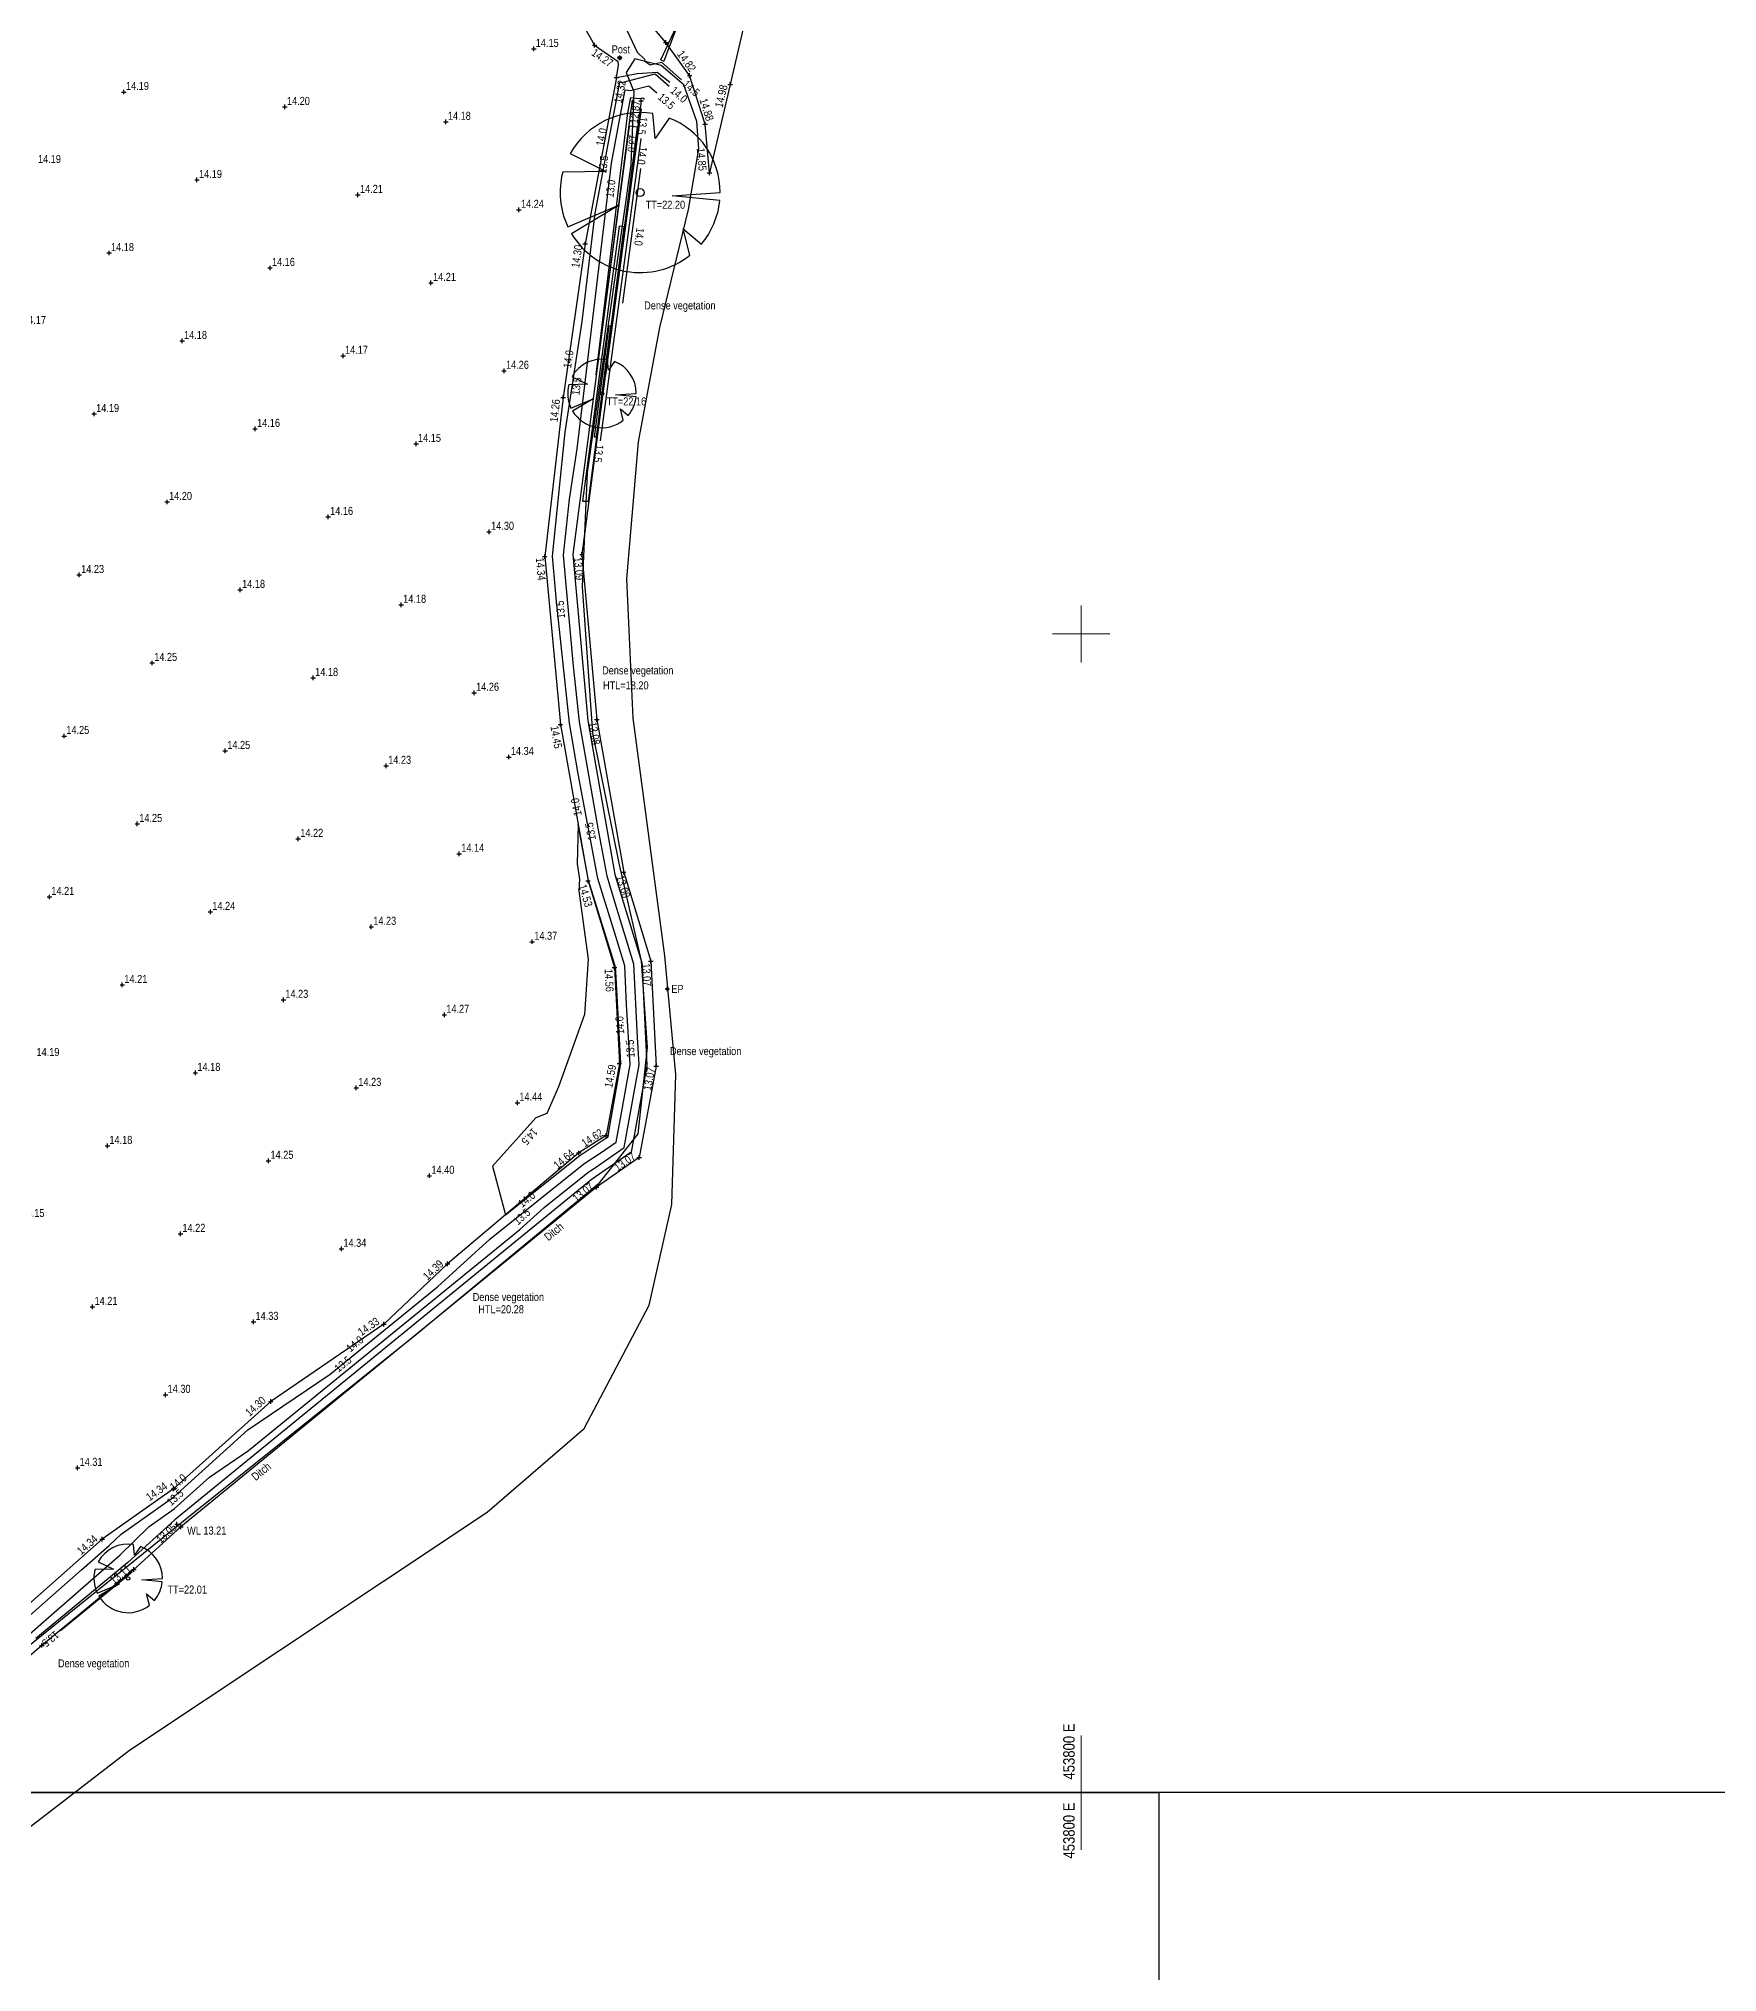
# Model space of a CAD drawing. Extents: x 452260 to 454003, y 451265 to 453203.
# Drawn here: x 453708.8 to 453855.7, y 451882.9 to 452052.1 of the extents above; entities that cross this region are included whole.
import ezdxf
from ezdxf.enums import TextEntityAlignment as Align

# ---------------------------------------------------------------- set-up
doc = ezdxf.new("R2010")
doc.units = 0
doc.header["$LTSCALE"] = 0.7
doc.header["$MEASUREMENT"] = 0
doc.header["$PDMODE"] = 2
doc.header["$PDSIZE"] = 0.2
doc.linetypes.add('DASHED', pattern=[5442.857143, 3628.571429, -1814.285714])
for name, color, linetype, lineweight in [('Border', 7, 'Continuous', 25), ('FFS_Tree Top Levels', 94, 'Continuous', 25), ('FPS_Bottom of Bank', 7, 'DASHED', 25), ('FPS_Contours-Minor', 184, 'Continuous', 25), ('FPS_Edge Area', 4, 'Continuous', 25), ('FPS_Electricty Pole', 5, 'Continuous', 25), ('FPS_Gate', 42, 'Continuous', 25), ('FPS_Grid', 7, 'Continuous', 13), ('FPS_Hedge', 86, 'Continuous', 25), ('FPS_Hedge Top Level', 7, 'Continuous', 25), ('FPS_Levels', 7, 'Continuous', 25), ('FPS_Post', 42, 'Continuous', 25), ('FPS_Spot Levels', 7, 'Continuous', 25), ('FPS_Text', 7, 'Continuous', 25), ('FPS_Top of Bank', 7, 'DASHED', 25), ('FPS_Tree Canopy', 3, 'Continuous', 25), ('FPS_Trees', 77, 'Continuous', 25), ('FPS_Water Levels', 7, 'Continuous', 25)]:
    doc.layers.add(name, color=color, linetype=linetype, lineweight=lineweight)
doc.styles.add('Default', font='ARIALN.TTF')
doc.styles.get("Standard").update_dxf_attribs({"font": 'ARIALN.TTF'})

# ---------------------------------------------------------------- blocks, each defined once
blk = doc.blocks.new('2pGate')
at = {"color": 0, "linetype": 'ByBlock', "lineweight": -2}
for points in [[(0, -0.15, 0), (0, 0.15, 0)], [(0, -0.15, 0), (1, 0.15, 0)], [(1, -0.15, 0), (0, 0.15, 0)], [(1, -0.15, 0), (1, 0.15, 0)]]:
    blk.add_polyline3d(points, dxfattribs=at)
blk = doc.blocks.new('Tree1R')
at = {"layer": 'FPS_Trees', "color": 77, "linetype": 'Continuous', "lineweight": 25}
for points in [[(0.363, 0.931, 0), (0.187, 0.673, 0), (0.157, 0.987, 0)], [(-0.873, 0.486, 0), (-0.424, 0.264, 0), (-0.967, 0.254, 0)], [(-0.904, -0.429, 0), (-0.257, -0.156, 0), (-0.857, -0.517, 0)], [(0.995, -0.101, 0), (0.398, -0.041, 0), (1, -0.001, 0)], [(0.622, -0.785, 0), (0.536, -0.452, 0), (0.765, -0.645, 0)]]:
    blk.add_polyline3d(points, dxfattribs=at)
at = {"layer": 'FPS_Trees', "color": 42, "linetype": 'Continuous', "lineweight": 25}
blk.add_circle((0, -0.001), 0.05, dxfattribs=at)
at = {"layer": 'FPS_Trees', "color": 77, "linetype": 'Continuous', "lineweight": 25}
for start, end in [(80.968, 150.872), (0, 68.758), (165.198, 205.304), (319.896, 354.273), (211.031, 308.435)]:
    blk.add_arc((0, -0.001), 1, start, end, dxfattribs=at)
blk = doc.blocks.new('LP')
at = {"color": 7, "linetype": 'Continuous', "lineweight": 25}
for radius in [0.1, 0.066, 0.033]:
    blk.add_circle((0, 0), radius, dxfattribs=at)

msp = doc.modelspace()

# ---------------------------------------------------------------- linework, layer by layer
at = {"layer": 'Border'}
for points in [[(453432.15, 452312.76), (453970.77, 452312.76), (453970.77, 451898.65), (453432.15, 451898.65)], [(453392.68, 451360.03), (453392.68, 451898.65), (453806.79, 451898.65), (453806.79, 451360.03)]]:
    msp.add_lwpolyline(points, close=True, dxfattribs=at)
at = {"layer": 'FPS_Bottom of Bank'}
msp.add_polyline3d([(453716.69, 452194.34, 14.35), (453721.83, 452179.06, 14.16), (453726, 452168.71, 14.15), (453729.62, 452157.98, 14.07), (453733.3, 452146.98, 14.06), (453736.78, 452135.62, 14.11), (453740.32, 452125.91, 14.2), (453743.73, 452115.16, 14.21), (453747.1, 452104.48, 14.29), (453750.01, 452094.72, 14.25), (453752.88, 452082.87, 14.29), (453754.68, 452072.06, 14.27), (453754.24, 452062.26, 14.26), (453754.93, 452055.9, 14.25), (453757.44, 452051.49, 14.27), (453759.51, 452050.08, 14.41)], dxfattribs=at)
msp.add_point((453757.44, 452051.49, 14.27), dxfattribs=at)
at = {"layer": 'FPS_Contours-Minor', "flags": 128}
for points, elevation in [([(453760.07, 452053.19), (453761.16, 452050.9), (453761.82, 452050.25), (453761.8, 452050.12), (453762.31, 452049.77), (453763.29, 452050.02), (453765.05, 452048.47)], 14.5), ([(453706.34, 451912.66), (453712.56, 451918.14), (453714.98, 451920.25), (453716.03, 451921.26), (453720.63, 451924.51), (453727.09, 451930.39), (453734.31, 451935.25), (453743.69, 451942.9), (453748.26, 451947.06), (453756.49, 451953.64), (453757.92, 451954.59), (453759.31, 451955.55), (453759.87, 451958.58), (453760.54, 451962.35), (453760.24, 451967.59), (453760.07, 451970.97), (453759.19, 451973.9), (453757.71, 451978.61), (453756.01, 451987.77), (453755.23, 451992.2), (453754.1, 452002.85), (453753.75, 452006.81), (453754.87, 452017.66), (453756.35, 452027.32), (453757.49, 452036.79), (453759.65, 452048.25), (453759.82, 452048.23), (453762.74, 452048.98), (453763.96, 452047.91)], 14), ([(453707.79, 451912.32), (453709.93, 451914.2), (453715.9, 451919.41), (453718.48, 451921.92), (453720.67, 451923.46), (453723.74, 451926.25), (453727.16, 451928.56), (453750.89, 451947.91), (453753.01, 451949.84), (453756.83, 451952.9), (453757.5, 451953.34), (453760.01, 451955.08), (453761.02, 451960.56), (453761.33, 451962.3), (453761.2, 451964.72), (453760.88, 451971.11), (453759.19, 451976.64), (453758.52, 451978.81), (453757.74, 451983), (453756.1, 451992.32), (453755.58, 451997.17), (453754.72, 452006.89), (453755.23, 452011.8), (453755.9, 452016.18), (453758.91, 452041.18), (453760.12, 452047.58), (453760.57, 452047.52), (453762.19, 452047.94), (453762.88, 452047.34)], 13.5), ([(453761.5, 452045.94), (453758.38, 452022.62), (453761.19, 452044.33), (453760.47, 452044.42), (453757.58, 452022.67), (453760.33, 452045.57), (453760.59, 452046.91), (453761.31, 452046.82), (453761.65, 452046.9), (453761.79, 452046.78)], 13), ([(453761.47, 452043.33), (453757.93, 452016.9)], 13.5), ([(453761.44, 452040.71), (453759.87, 452028.93)], 14), ([(453716.98, 451917.94), (453710.71, 451912.8)], 13.5)]:
    msp.add_lwpolyline(points, dxfattribs=dict(at, elevation=elevation))
for points, elevation in [([(453759.58, 452035.68), (453756.37, 452011.61), (453756.91, 452011.6), (453760.03, 452035.62)], 13.5), ([(453757.61, 452017.23), (453758.86, 452026.92), (453758.68, 452026.95), (453757.39, 452017.24)], 14), ([(453755.99, 451983.34), (453755.92, 451979.89), (453756.12, 451978.56), (453756.06, 451977.53), (453756.87, 451971.54), (453756.54, 451966.7), (453754.27, 451960.37), (453753.25, 451958.05), (453752.29, 451957.68), (453748.5, 451953.45), (453749.64, 451949.19), (453756.15, 451954.39), (453758.34, 451955.84), (453758.61, 451956.02), (453758.72, 451956.61), (453759.74, 451962.41), (453759.29, 451970.46), (453759.27, 451970.83), (453759.18, 451971.15), (453756.9, 451978.42)], 14.5)]:
    msp.add_lwpolyline(points, close=True, dxfattribs=dict(at, elevation=elevation))
at = {"layer": 'FPS_Edge Area'}
msp.add_polyline3d([(453770.89, 452054.98, 15.01), (453769.29, 452048.07, 14.98), (453767.48, 452040.33, 14.85), (453767.1, 452044.58, 14.88), (453765.75, 452048.84, 14.82), (453763.66, 452051.73, 14.65), (453760.44, 452055.58, 14.58)], dxfattribs=at)
for p in [(453763.66, 452051.73, 14.65), (453765.75, 452048.84, 14.82), (453769.29, 452048.07, 14.98), (453767.1, 452044.58, 14.88), (453767.48, 452040.33, 14.85)]:
    msp.add_point(p, dxfattribs=at)
at = {"layer": 'FPS_Electricty Pole'}
msp.add_point((453763.8, 451968.95, 14.58), dxfattribs=at)
at = {"layer": 'FPS_Grid'}
for p, q in [((453800, 451997.5), (453800, 452002.5)), ((453797.5, 452000), (453802.5, 452000)), ((453800, 451898.65), (453800, 451903.65)), ((453800, 451893.65), (453800, 451898.65))]:
    msp.add_line(p, q, dxfattribs=at)
at = {"layer": 'FPS_Hedge', "flags": 128}
msp.add_lwpolyline([(453695.34, 451885.89), (453716.74, 451902.36), (453729.9, 451911.11), (453748.05, 451923.17), (453756.53, 451930.49), (453762.2, 451941.3), (453764.18, 451950.08), (453764.53, 451961.47), (453763.59, 451971.83), (453760.82, 451992.64), (453760.26, 452004.83), (453761.27, 452016.79), (453763.15, 452026.81), (453765.66, 452037.11), (453766.56, 452042.44), (453766.39, 452044.83), (453765.25, 452048.04), (453763.27, 452049.72), (453760.94, 452050.3), (453760.2, 452049.11), (453760.88, 452047.44), (453760.6, 452041.04), (453756.77, 452014.12), (453756.36, 452004.12), (453757.24, 451991.35), (453759.58, 451979.79), (453761.5, 451971.41), (453762.04, 451963.83), (453761.22, 451956.27), (453757.76, 451951.87), (453741.87, 451938.76), (453722.06, 451922.86), (453705.88, 451909.79)], dxfattribs=at)
at = {"layer": 'FPS_Post'}
msp.add_circle((453759.63, 452050.38, 14.41), 0.15, dxfattribs=at)
msp.add_point((453759.63, 452050.38, 14.41), dxfattribs=at)
at = {"layer": 'FPS_Spot Levels'}
for p in [(453752.12, 452051.18, 14.15), (453716.26, 452047.4, 14.19), (453730.34, 452046.1, 14.2), (453744.43, 452044.79, 14.18), (453722.65, 452039.71, 14.19), (453736.73, 452038.4, 14.21), (453750.81, 452037.1, 14.24), (453714.96, 452033.32, 14.18), (453729.04, 452032.01, 14.16), (453743.12, 452030.71, 14.21), (453721.35, 452025.63, 14.18), (453735.43, 452024.32, 14.17), (453749.51, 452023.01, 14.26), (453713.65, 452019.24, 14.19), (453727.73, 452017.93, 14.16), (453741.82, 452016.63, 14.15), (453720.04, 452011.54, 14.2), (453734.12, 452010.24, 14.16), (453748.2, 452008.93, 14.3), (453712.35, 452005.16, 14.23), (453726.43, 452003.85, 14.18), (453740.51, 452002.54, 14.18), (453718.73, 451997.46, 14.25), (453732.82, 451996.16, 14.18), (453746.9, 451994.85, 14.26), (453711.04, 451991.07, 14.25), (453725.12, 451989.77, 14.25), (453739.2, 451988.46, 14.23), (453749.94, 451989.23, 14.34), (453717.43, 451983.38, 14.25), (453731.51, 451982.07, 14.22), (453745.59, 451980.77, 14.14), (453709.74, 451976.99, 14.21), (453723.82, 451975.69, 14.24), (453737.9, 451974.38, 14.23), (453751.98, 451973.08, 14.37), (453716.12, 451969.3, 14.21), (453730.21, 451967.99, 14.23), (453744.29, 451966.69, 14.27), (453722.51, 451961.6, 14.18), (453736.59, 451960.3, 14.23), (453750.68, 451958.99, 14.44), (453714.82, 451955.22, 14.18), (453728.9, 451953.91, 14.25), (453742.98, 451952.61, 14.4), (453721.21, 451947.52, 14.22), (453735.29, 451946.22, 14.34), (453713.51, 451941.13, 14.21), (453727.6, 451939.83, 14.33), (453719.9, 451933.44, 14.3), (453712.21, 451927.05, 14.31)]:
    msp.add_point(p, dxfattribs=at)
at = {"layer": 'FPS_Top of Bank', "elevation": 14.32, "flags": 128}
for points in [[(453759.35, 452048.68), (453759.53, 452049.75), (453759.51, 452050.08)], [(453759.35, 452048.68), (453761.17, 452049.02), (453762.92, 452049.13), (453764.02, 452048.27)]]:
    msp.add_lwpolyline(points, dxfattribs=at)
at = {"layer": 'FPS_Top of Bank'}
for points in [[(453759.35, 452048.68, 14.32), (453756.62, 452034.11, 14.3), (453754.69, 452020.67, 14.26), (453753.07, 452006.76, 14.34), (453754.44, 451992.09, 14.45), (453756.86, 451978.41, 14.53), (453759.18, 451970.81, 14.56), (453759.6, 451962.42, 14.59), (453758.44, 451956.14, 14.62), (453756.06, 451954.6, 14.64), (453744.56, 451944.9, 14.39), (453738.99, 451939.63, 14.33), (453729.1, 451932.86, 14.3), (453720.6, 451925.22, 14.34), (453714.35, 451920.82, 14.34), (453705.38, 451912.88, 14.33), (453702.65, 451910.07, 14.39), (453698.7, 451908.68, 14.22)], [(453761.5, 452046.63, 12.87), (453756.33, 452006.94, 13.09), (453757.62, 451992.52, 13.08), (453759.98, 451979.16, 13.08), (453762.35, 451971.37, 13.07), (453762.82, 451962.2, 13.07), (453761.34, 451954.21, 13.07), (453757.61, 451951.61, 13.07), (453721.23, 451921.9, 13.05), (453717.13, 451918.16, 13.11), (453709.07, 451911.53, 13.24), (453699.28, 451903.05, 13.39)], [(453760.71, 452046.73, 12.87), (453755.53, 452006.96, 13.09), (453756.83, 451992.41, 13.08), (453759.2, 451978.97, 13.08), (453761.56, 451971.23, 13.07), (453762.01, 451962.26, 13.07), (453760.62, 451954.67, 13.07), (453757.13, 451952.25, 13.07), (453720.7, 451922.51, 13.05), (453716.6, 451918.77, 13.11), (453708.55, 451912.14, 13.24)]]:
    msp.add_polyline3d(points, dxfattribs=at)
for p in [(453759.35, 452048.68, 14.32), (453761.5, 452046.63, 12.87), (453756.62, 452034.11, 14.3), (453754.69, 452020.67, 14.26), (453753.07, 452006.76, 14.34), (453756.33, 452006.94, 13.09), (453754.44, 451992.09, 14.45), (453757.62, 451992.52, 13.08), (453759.98, 451979.16, 13.08), (453756.86, 451978.41, 14.53), (453759.18, 451970.81, 14.56), (453762.35, 451971.37, 13.07), (453759.6, 451962.42, 14.59), (453762.82, 451962.2, 13.07), (453758.44, 451956.14, 14.62), (453756.06, 451954.6, 14.64), (453761.34, 451954.21, 13.07), (453757.61, 451951.61, 13.07), (453744.56, 451944.9, 14.39), (453738.99, 451939.63, 14.33), (453729.1, 451932.86, 14.3), (453720.6, 451925.22, 14.34), (453721.23, 451921.9, 13.05), (453714.35, 451920.82, 14.34), (453717.13, 451918.16, 13.11), (453709.07, 451911.53, 13.24)]:
    msp.add_point(p, dxfattribs=at)
at = {"layer": 'FPS_Water Levels'}
msp.add_point((453720.9, 451922.14, 13.21), dxfattribs=at)

# ---------------------------------------------------------------- block references
at = {"layer": 'FPS_Electricty Pole'}
msp.add_blockref('LP', (453763.8, 451968.95, 14.58), dxfattribs=at)
at = {"layer": 'FPS_Gate', "xscale": 7.438315724506475, "zscale": 7.438315724506475, "rotation": 247.161470682693}
msp.add_blockref('2pGate', (453766.25, 452057.01, 14.49), dxfattribs=at)
at = {"layer": 'FPS_Tree Canopy'}
for p, xscale, yscale, zscale in [((453761.42, 452038.61, 14.4), 7, 7, 7), ((453758.08, 452021.04, 14.34), 3, 3, 3), ((453716.63, 451917.39, 14.45), 3, 3, 3)]:
    msp.add_blockref('Tree1R', p, dxfattribs=dict(at, xscale=xscale, yscale=yscale, zscale=zscale))

# ---------------------------------------------------------------- texts
at = {"layer": 'FFS_Tree Top Levels', "style": 'Default'}
for s, p in [('TT=22.20', (453761.9, 452037.19)), ('TT=22.16', (453758.49, 452019.99)), ('TT=22.01', (453720.07, 451916.06))]:
    msp.add_text(s, height=0.7, dxfattribs=at).set_placement(p)
at = {"layer": 'FPS_Contours-Minor', "style": 'Default'}
for s, rotation, p in [('13.5', 318.6791, (453763.14, 452047.11, 13.5)), ('14.0', 318.6791, (453764.23, 452047.68, 14)), ('14.5', 318.6791, (453765.31, 452048.24, 14.5)), ('13.5', 262.3796, (453757.89, 452016.55, 13.5)), ('13.5', 219.311, (453710.44, 451912.58, 13.5))]:
    msp.add_text(s, height=0.7, rotation=rotation, dxfattribs=at).set_placement(p, align=Align.MIDDLE_LEFT)
for s, rotation, p in [('14.0', 79.3291, (453758.38, 452043.4, 14)), ('13.0', 262.4146, (453760.4, 452042.96, 13)), ('13.5', 83.1343, (453758.54, 452041.02, 13.5)), ('13.0', 83.1343, (453759.18, 452038.91, 13)), ('14.0', 262.3796, (453761, 452034.78, 14)), ('14.0', 81.3206, (453755.49, 452023.98, 14)), ('13.5', 83.1343, (453756.2, 452021.63, 13.5)), ('13.5', 95.049, (453754.79, 452002.16, 13.5)), ('14.0', 100.5125, (453756.18, 451984.92, 14)), ('13.5', 100.5125, (453757.42, 451982.79, 13.5)), ('14.0', 93.1851, (453759.99, 451965.8, 14)), ('13.5', 93.1851, (453760.9, 451963.74, 13.5)), ('14.5', 228.1807, (453751.49, 451956.26, 14.5)), ('14.0', 38.6372, (453751.71, 451950.27, 14)), ('13.5', 42.3315, (453751.31, 451948.77, 13.5)), ('14.0', 39.2021, (453736.68, 451937.63, 14)), ('13.5', 39.2021, (453735.64, 451935.87, 13.5)), ('13.5', 42.2725, (453720.97, 451924.21, 13.5)), ('14.0', 42.2725, (453721.24, 451925.55, 14))]:
    msp.add_text(s, height=0.7, rotation=rotation, dxfattribs=at).set_placement(p, align=Align.CENTER)
for s, p in [('13.5', (453761.52, 452043.67, 13.5)), ('14.0', (453761.49, 452041.06, 14))]:
    msp.add_text(s, height=0.7, rotation=262.3796, dxfattribs=at).set_placement(p, align=Align.MIDDLE_RIGHT)
at = {"layer": 'FPS_Grid'}
for p in [(453799.43, 451899.79), (453799.43, 451892.88)]:
    msp.add_text('453800 E', height=1, rotation=90, dxfattribs=at).set_placement(p)
at = {"layer": 'FPS_Hedge Top Level', "style": 'Default'}
for s, p in [('HTL=18.20', (453758.17, 451995.15)), ('HTL=20.28', (453747.26, 451940.58))]:
    msp.add_text(s, height=0.7, dxfattribs=at).set_placement(p)
at = {"layer": 'FPS_Levels', "style": 'Default'}
for s, rotation, p in [('14.27', 325.6, (453757.49, 452051.25, 14.27)), ('13.09', 275.0882, (453756.31, 452006.74, 13.09)), ('13.08', 280.0234, (453757.59, 451992.35, 13.08)), ('13.08', 286.9343, (453759.99, 451978.96, 13.08)), ('13.07', 272.9042, (453762.29, 451971.2, 13.07))]:
    msp.add_text(s, height=0.7, rotation=rotation, dxfattribs=at).set_placement(p, align=Align.TOP_LEFT)
for s, rotation, p in [('14.82', 305.8817, (453765.79, 452049.08, 14.82)), ('14.98', 76.7915, (453769.08, 452047.94, 14.98)), ('12.87', 82.5804, (453761.45, 452046.6, 12.87)), ('14.88', 287.5747, (453767.21, 452044.8, 14.88)), ('14.85', 275.0774, (453766.54, 452040.48, 14.85)), ('13.07', 79.5502, (453762.73, 451962, 13.07)), ('13.07', 34.8115, (453761.1, 451954.11, 13.07)), ('13.07', 39.2314, (453757.42, 451951.53, 13.07)), ('13.05', 42.3767, (453720.96, 451921.76, 13.05)), ('13.11', 39.4529, (453716.95, 451918.09, 13.11))]:
    msp.add_text(s, height=0.7, rotation=rotation, dxfattribs=at).set_placement(p, align=Align.RIGHT)
for s, rotation, p in [('14.32', 79.3934, (453759.49, 452048.48, 14.32)), ('14.30', 81.8104, (453755.68, 452034.07, 14.3)), ('14.26', 83.3782, (453753.73, 452020.57, 14.26)), ('14.59', 79.5502, (453758.65, 451962.37, 14.59)), ('14.62', 32.8553, (453757.88, 451956.76, 14.62)), ('14.64', 40.1395, (453755.29, 451954.98, 14.64)), ('14.39', 43.4182, (453743.8, 451945.31, 14.39)), ('14.33', 34.3648, (453738.29, 451940.27, 14.33)), ('14.30', 41.9723, (453728.28, 451933.37, 14.3)), ('14.34', 35.1731, (453719.74, 451925.85, 14.34)), ('14.34', 41.4807, (453713.57, 451921.25, 14.34))]:
    msp.add_text(s, height=0.7, rotation=rotation, dxfattribs=at).set_placement(p, align=Align.TOP_RIGHT)
for s, rotation, p in [('14.34', 275.337, (453752.29, 452006.65, 14.34)), ('14.45', 280.0234, (453753.57, 451991.9, 14.45)), ('14.53', 286.9343, (453756.03, 451977.97, 14.53)), ('14.56', 272.9042, (453758.31, 451970.68, 14.56))]:
    msp.add_text(s, height=0.7, rotation=rotation, dxfattribs=at).set_placement(p)
at = {"layer": 'FPS_Spot Levels', "style": 'Default'}
for s, p in [('14.15', (453752.29, 452051.35, 14.15)), ('14.19', (453716.44, 452047.58, 14.19)), ('14.20', (453730.52, 452046.27, 14.2)), ('14.18', (453744.6, 452044.97, 14.18)), ('14.19', (453708.74, 452041.19, 14.19)), ('14.19', (453722.83, 452039.88, 14.19)), ('14.21', (453736.91, 452038.58, 14.21)), ('14.24', (453750.99, 452037.27, 14.24)), ('14.18', (453715.13, 452033.49, 14.18)), ('14.16', (453729.21, 452032.19, 14.16)), ('14.21', (453743.3, 452030.88, 14.21)), ('14.17', (453707.44, 452027.11, 14.17)), ('14.18', (453721.52, 452025.8, 14.18)), ('14.17', (453735.6, 452024.5, 14.17)), ('14.26', (453749.68, 452023.19, 14.26)), ('14.19', (453713.83, 452019.41, 14.19)), ('14.16', (453727.91, 452018.11, 14.16)), ('14.15', (453741.99, 452016.8, 14.15)), ('14.20', (453720.21, 452011.72, 14.2)), ('14.16', (453734.3, 452010.41, 14.16)), ('14.30', (453748.38, 452009.11, 14.3)), ('14.23', (453712.52, 452005.33, 14.23)), ('14.18', (453726.6, 452004.03, 14.18)), ('14.18', (453740.69, 452002.72, 14.18)), ('14.25', (453718.91, 451997.64, 14.25)), ('14.18', (453732.99, 451996.33, 14.18)), ('14.26', (453747.07, 451995.03, 14.26)), ('14.25', (453711.22, 451991.25, 14.25)), ('14.25', (453725.3, 451989.94, 14.25)), ('14.34', (453750.11, 451989.41, 14.34)), ('14.23', (453739.38, 451988.64, 14.23)), ('14.25', (453717.6, 451983.55, 14.25)), ('14.22', (453731.69, 451982.25, 14.22)), ('14.14', (453745.77, 451980.94, 14.14)), ('14.21', (453709.91, 451977.17, 14.21)), ('14.24', (453723.99, 451975.86, 14.24)), ('14.23', (453738.07, 451974.56, 14.23)), ('14.37', (453752.16, 451973.25, 14.37)), ('14.21', (453716.3, 451969.47, 14.21)), ('14.23', (453730.38, 451968.17, 14.23)), ('14.27', (453744.46, 451966.86, 14.27)), ('14.19', (453708.61, 451963.08, 14.19)), ('14.18', (453722.69, 451961.78, 14.18)), ('14.23', (453736.77, 451960.47, 14.23)), ('14.44', (453750.85, 451959.17, 14.44)), ('14.18', (453714.99, 451955.39, 14.18)), ('14.25', (453729.08, 451954.09, 14.25)), ('14.40', (453743.16, 451952.78, 14.4)), ('14.15', (453707.3, 451949, 14.15)), ('14.22', (453721.38, 451947.7, 14.22)), ('14.34', (453735.46, 451946.39, 14.34)), ('14.21', (453713.69, 451941.31, 14.21)), ('14.33', (453727.77, 451940, 14.33)), ('14.30', (453720.08, 451933.62, 14.3)), ('14.31', (453712.38, 451927.23, 14.31))]:
    msp.add_text(s, height=0.7, dxfattribs=at).set_placement(p)
at = {"layer": 'FPS_Text', "style": 'Default'}
msp.add_text('Post', height=0.7, dxfattribs=at).set_placement((453758.93, 452050.78, 14.41))
at = {"layer": 'FPS_Text'}
for p in [(453761.77, 452028.38), (453758.09, 451996.46), (453764.03, 451963.16), (453746.77, 451941.65), (453710.49, 451909.61)]:
    msp.add_text('Dense vegetation', height=0.7, dxfattribs=at).set_placement(p)
at = {"layer": 'FPS_Text', "style": 'Default'}
msp.add_text('EP', height=0.7, dxfattribs=at).set_placement((453764.15, 451968.95, 14.58), align=Align.MIDDLE_LEFT)
at = {"layer": 'FPS_Text'}
for p in [(453753.38, 451946.87, 14.04), (453727.78, 451925.89, 14.04)]:
    msp.add_text('Ditch', height=0.7, rotation=39.0401, dxfattribs=at).set_placement(p)
at = {"layer": 'FPS_Water Levels', "style": 'Default'}
msp.add_text('WL 13.21', height=0.7, dxfattribs=at).set_placement((453721.79, 451921.22, 13.21))

doc.saveas('drawing.dxf')
